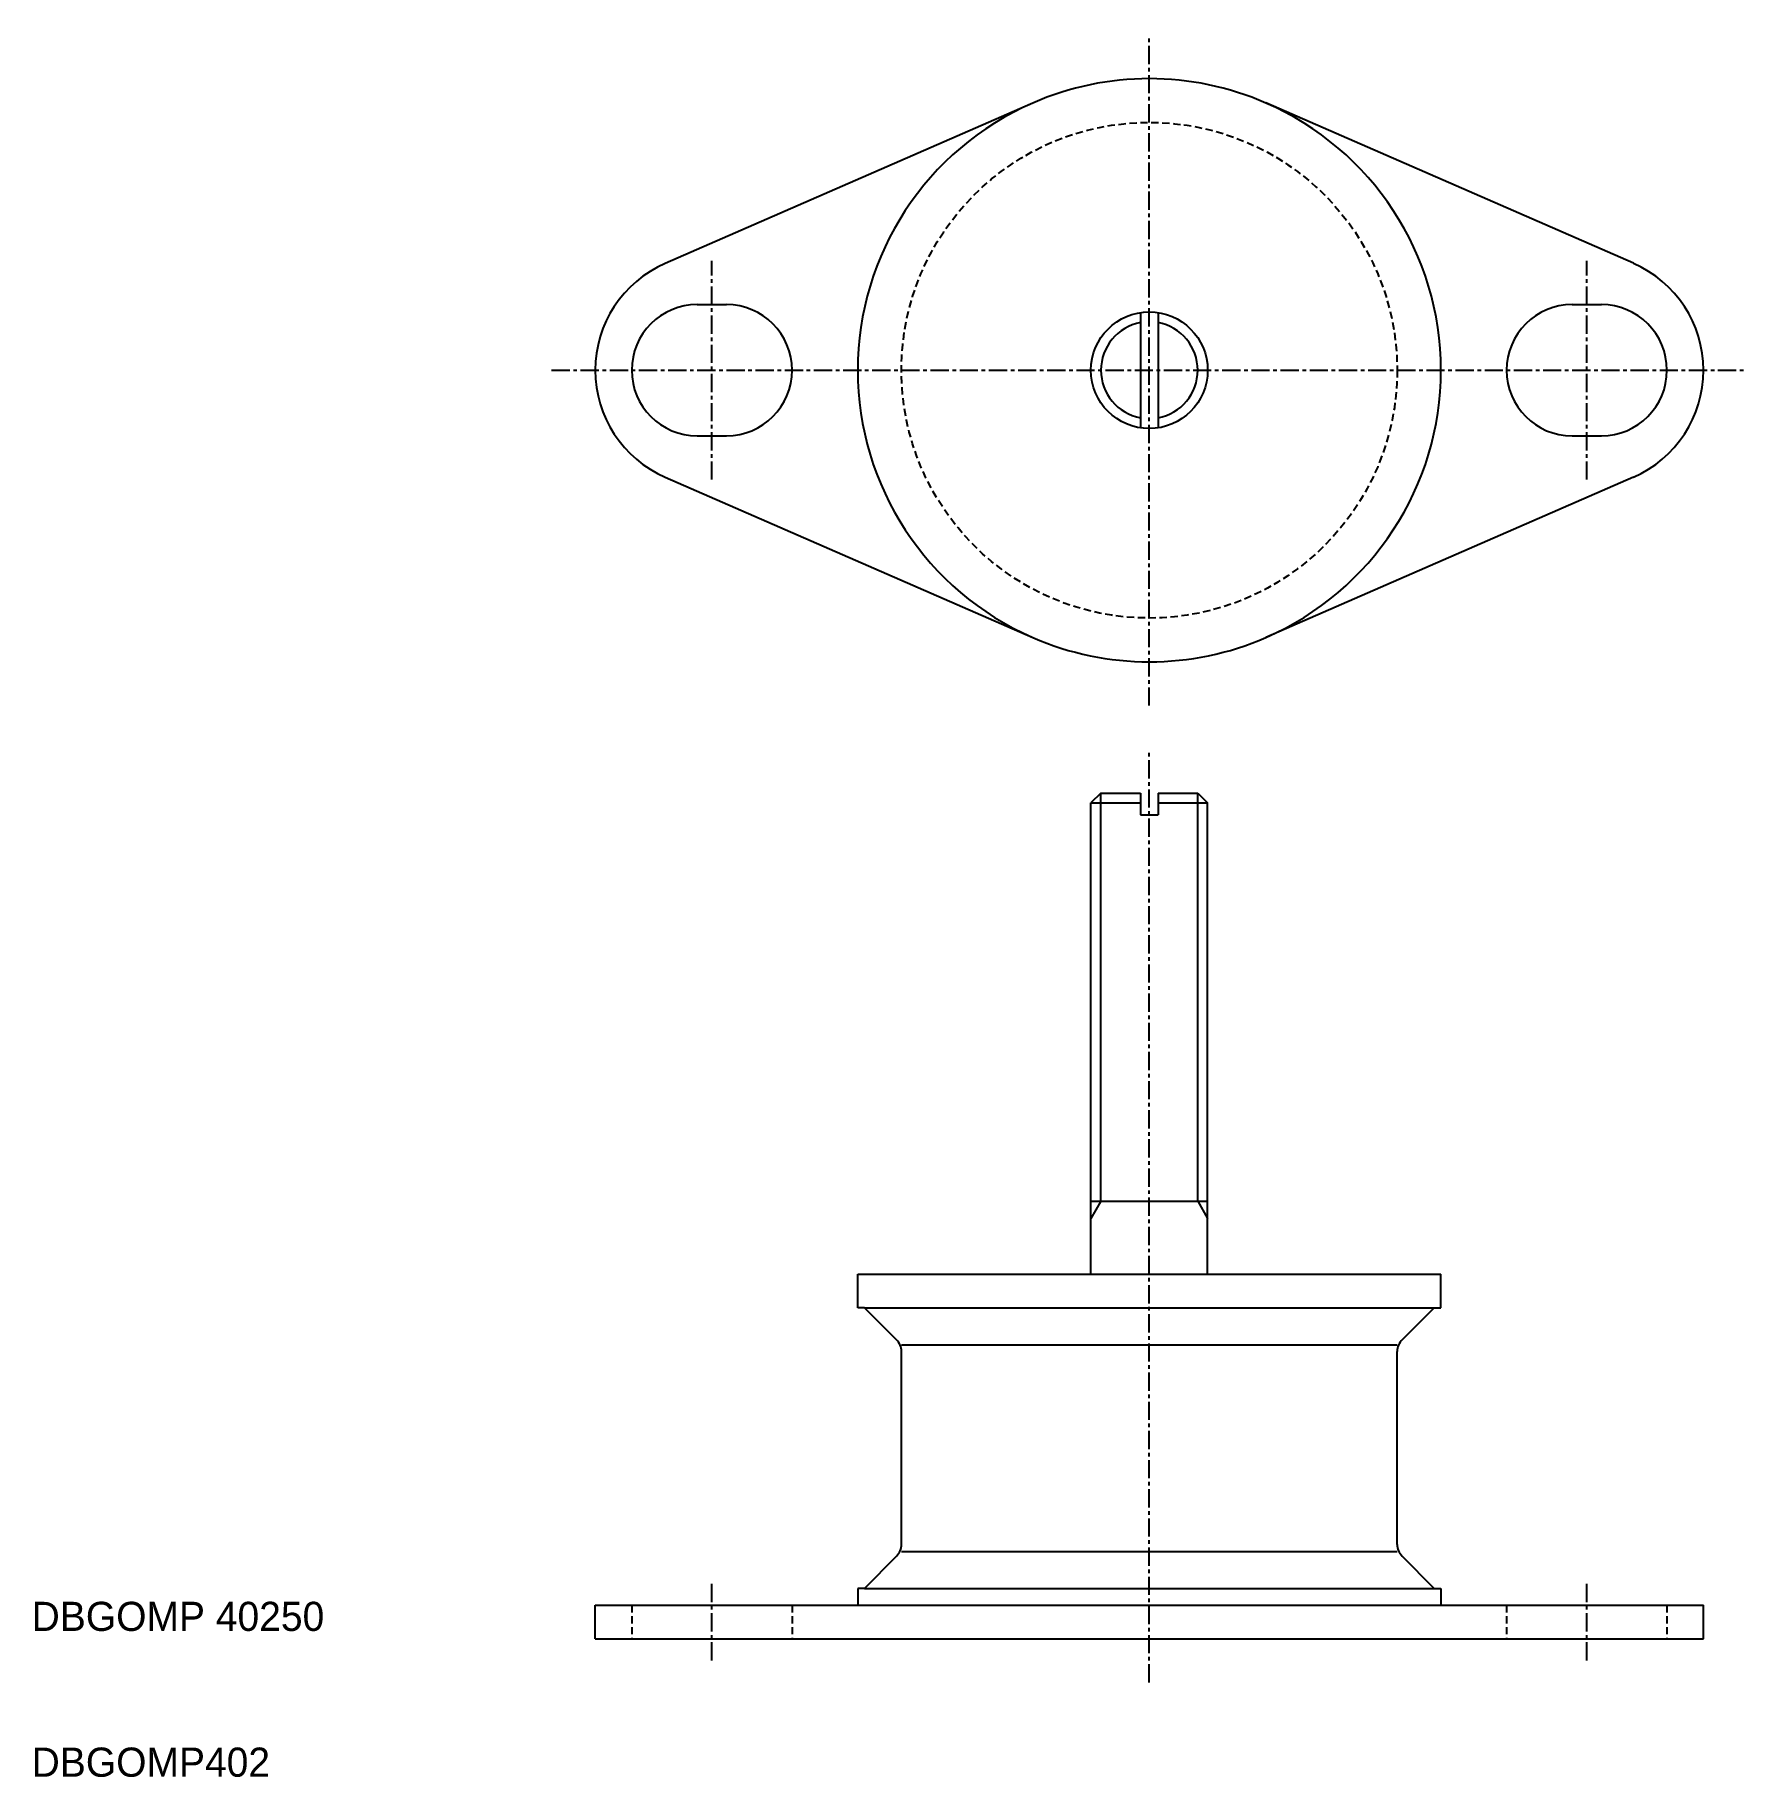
# Model space of a CAD drawing. Extents: x 10 to 128, y 10 to 129.
import ezdxf

# ---------------------------------------------------------------- set-up
doc = ezdxf.new("R2010")
doc.units = 0
doc.linetypes.add('CENTER', pattern=[2, 1.25, -0.25, 0.25, -0.25])
doc.linetypes.add('DASHED', pattern=[0.75, 0.5, -0.25])
doc.layers.get('0').update_dxf_attribs({"linetype": 'CONTINUOUS'})
doc.layers.add('CENTER', color=1, linetype='CENTER')

# ---------------------------------------------------------------- blocks, each defined once
blk = doc.blocks.new('A$C31FB49EC')
at = {"color": 7, "linetype": 'CONTINUOUS'}
for p, q in [((-1, 4.5), (1, 4.5)), ((-1, -4.5), (1, -4.5))]:
    blk.add_line(p, q, dxfattribs=at)
for centre, start, end in [((-1, 0), 90, 270), ((1, 0), 270, 90)]:
    blk.add_arc(centre, 4.5, start, end, dxfattribs=at)

msp = doc.modelspace()

# ---------------------------------------------------------------- linework, layer by layer
at = {"color": 7, "linetype": 'CONTINUOUS'}
for p, q in [((53.45, 113.81), (78.65, 124.81)), ((119.85, 113.81), (94.65, 124.81)), ((55.65, 110.97), (57.65, 110.97)), ((86.05, 110.43), (86.05, 102.52)), ((87.25, 110.43), (87.25, 102.52)), ((55.65, 101.97), (57.65, 101.97)), ((53.45, 99.14), (78.65, 88.14)), ((119.85, 99.14), (94.65, 88.14)), ((83.33, 77.47), (82.65, 76.8)), ((82.65, 44.47), (82.65, 76.8)), ((82.65, 76.8), (86.05, 76.8)), ((83.33, 77.47), (86.05, 77.47)), ((86.05, 77.47), (86.05, 75.97)), ((87.25, 77.47), (87.25, 75.97)), ((87.25, 77.47), (89.97, 77.47)), ((87.25, 76.8), (90.65, 76.8)), ((89.97, 77.47), (90.65, 76.8)), ((90.65, 44.47), (90.65, 76.8)), ((86.05, 75.97), (87.25, 75.97)), ((82.65, 49.47), (90.65, 49.47)), ((66.65, 42.17), (66.65, 44.47)), ((66.65, 44.47), (106.65, 44.47)), ((106.65, 42.17), (106.65, 44.47)), ((67.11, 42.17), (66.65, 42.17)), ((67.11, 42.17), (106.19, 42.17)), ((67.11, 42.17), (69.31, 39.97)), ((106.19, 42.17), (103.99, 39.97)), ((106.19, 42.17), (106.65, 42.17)), ((69.65, 39.63), (103.65, 39.63)), ((69.65, 25.94), (69.65, 39.16)), ((103.65, 25.94), (103.65, 39.16)), ((67.11, 22.92), (69.31, 25.13)), ((69.65, 25.46), (103.65, 25.46)), ((106.19, 22.92), (103.99, 25.13)), ((66.65, 22.92), (66.65, 21.77)), ((67.11, 22.92), (66.65, 22.92)), ((67.11, 22.92), (106.19, 22.92)), ((106.19, 22.92), (106.65, 22.92)), ((106.65, 22.92), (106.65, 21.77)), ((48.65, 21.77), (124.65, 21.77)), ((48.65, 19.47), (48.65, 21.77)), ((124.65, 19.47), (124.65, 21.77)), ((48.65, 19.47), (124.65, 19.47))]:
    msp.add_line(p, q, dxfattribs=at)
at = {"color": 3, "linetype": 'CONTINUOUS'}
for p, q in [((83.33, 49.47), (83.33, 77.47)), ((89.97, 49.47), (89.97, 77.47)), ((83.33, 49.47), (82.65, 48.3)), ((89.97, 49.47), (90.65, 48.3))]:
    msp.add_line(p, q, dxfattribs=at)
at = {"color": 3, "linetype": 'DASHED'}
for p, q in [((51.15, 21.77), (51.15, 19.47)), ((62.15, 21.77), (62.15, 19.47)), ((111.15, 21.77), (111.15, 19.47)), ((122.15, 21.77), (122.15, 19.47))]:
    msp.add_line(p, q, dxfattribs=at)
msp.add_circle((86.65, 106.47), 17, dxfattribs=at)
at = {"color": 7, "linetype": 'CONTINUOUS'}
msp.add_circle((86.65, 106.47), 4, dxfattribs=at)
for centre, radius, start, end in [((86.65, 106.47), 20, 66.4218, 113.5782), ((86.65, 106.47), 20, 113.5782, 246.4218), ((86.65, 106.47), 20, 293.5782, 66.4218), ((56.65, 106.47), 8, 113.5782, 246.4218), ((116.65, 106.47), 8, 293.5782, 66.4218), ((55.65, 106.47), 4.5, 90, 270), ((57.65, 106.47), 4.5, 270, 90), ((86.65, 106.47), 20, 246.4218, 293.5782), ((68.5, 39.16), 1.15, 0, 45), ((104.8, 39.16), 1.15, 135, 180), ((68.5, 25.94), 1.15, 315, 0), ((104.8, 25.94), 1.15, 180, 225)]:
    msp.add_arc(centre, radius, start, end, dxfattribs=at)
at = {"color": 3, "linetype": 'CONTINUOUS'}
for start, end in [(100.4008, 259.5992), (280.4008, 79.5992)]:
    msp.add_arc((86.65, 106.47), 3.32, start, end, dxfattribs=at)
at = {"layer": 'CENTER', "color": 1, "linetype": 'CENTER'}
for p, q in [((86.65, 83.47), (86.65, 129.47)), ((56.65, 98.97), (56.65, 113.97)), ((116.65, 98.97), (116.65, 113.97)), ((45.65, 106.47), (127.65, 106.47)), ((86.65, 16.47), (86.65, 80.47)), ((56.65, 17.97), (56.65, 23.27)), ((116.65, 17.97), (116.65, 23.27))]:
    msp.add_line(p, q, dxfattribs=at)

# ---------------------------------------------------------------- block references
at = {"color": 7, "linetype": 'CONTINUOUS'}
msp.add_blockref('A$C31FB49EC', (116.65, 106.47), dxfattribs=at)

# ---------------------------------------------------------------- texts
for s, p in [('DBGOMP 40250', (10, 20)), ('DBGOMP402', (10, 10))]:
    msp.add_text(s, height=2, dxfattribs=at).set_placement(p)

doc.saveas('drawing.dxf')
